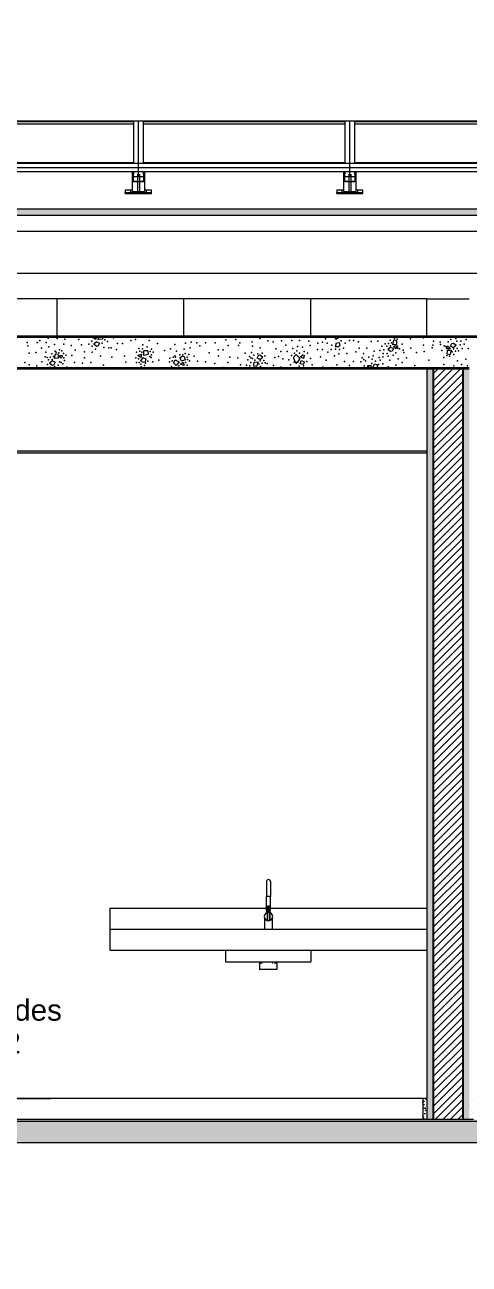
# Model space of a CAD drawing. Header units: metres. Extents: x -1783 to 21505, y -57 to 13660.
# Drawn here: x 16586 to 16796, y 7244 to 7829 of the extents above; entities that cross this region are included whole.
import ezdxf

# ---------------------------------------------------------------- set-up
doc = ezdxf.new("R2010")
doc.units = ezdxf.units.M
doc.header["$MEASUREMENT"] = 0
for name, color, linetype, lineweight, true_color in [('01_A Corte AA_1_ESTRUTURA-COB.EST_Caneta_No__16', 7, 'Continuous', 0, 0xc9c9c9), ('01_A Corte AA_1_ESTRUTURA-COB.EST_Caneta_No__97', 7, 'Continuous', 5, 0x6b6b6b), ('01_A Corte AA_1_LAJES.EST_Caneta_No__254', 7, 'Continuous', 0, 0xd1c9ad), ('01_A Corte AA_1_LAJES.EST_Caneta_No__97', 7, 'Continuous', 5, 0x6b6b6b), ('01_A Corte AA_1_LOUCAS-METAIS.ARQ_Caneta_No__13', 7, 'Continuous', 0, 0xaaaaaa), ('01_A Corte AA_1_PAREDE CONSTRUIR_Caneta_No__16', 7, 'Continuous', 0, 0xc9c9c9), ('01_A Corte AA_1_PISO - Rodapé_Caneta_No__97', 7, 'Continuous', 5, 0x6b6b6b)]:
    doc.layers.add(name, color=color, linetype=linetype, lineweight=lineweight, true_color=true_color)
for name, color, linetype, lineweight in [('01_A Corte AA_1_ESTRUTURA-COB.EST_Caneta_No__241', 7, 'Continuous', 13), ('01_A Corte AA_1_FORRO.EXEC_Caneta_No__241', 7, 'Continuous', 13), ('01_A Corte AA_1_LAJES.EST_Caneta_No__1', 7, 'Continuous', 35), ('01_A Corte AA_1_LAJES.EST_Caneta_No__241', 7, 'Continuous', 13), ('01_A Corte AA_1_LAJES.EST_Caneta_No__4', 7, 'Continuous', 20), ('01_A Corte AA_1_LAJES.EST_Caneta_No__7', 7, 'Continuous', 13), ('01_A Corte AA_1_LAJES.EST_Caneta_No__96', 252, 'Continuous', 0), ('01_A Corte AA_1_NOTAS-LAYOUT.EXEC_Caneta_No__1', 7, 'Continuous', 35), ('01_A Corte AA_1_PAREDE CONSTRUIR_Caneta_No__241', 7, 'Continuous', 13), ('01_A Corte AA_1_PAREDE CONSTRUIR_Caneta_No__3', 7, 'Continuous', 25), ('01_A Corte AA_1_PISO - Rodapé_Caneta_No__11', 7, 'Continuous', 5)]:
    doc.layers.add(name, color=color, linetype=linetype, lineweight=lineweight)
for name, color, linetype in [('01_A Corte AA_1_FORRO.EXEC', 7, 'Continuous'), ('01_A Corte AA_1_PAREDE CONSTRUIR', 7, 'Continuous'), ('cotas', 7, 'Continuous'), ('COTAS EXECUTIVO.EXEC', 7, 'Continuous')]:
    doc.layers.add(name, color=color, linetype=linetype)
doc.styles.add('GENERATED_STYLE_1', font='arial.ttf')
pattern_1 = [(50, (22447.53, 7311.93), (-54.6554, 4.78173), [5.715, -62.865]), (355, (22447.53, 7311.93), (-10.57303, 57.31705), [4.572, -50.29218]), (100.4514, (22452.083, 7311.53), (44.08237, 52.53533), [4.857, -53.42707]), (46.1842, (22447.53, 7327.17), (-81.3237, 12.6127), [8.5725, -94.2975]), (96.6356, (22454.306, 7326.12), (71.2212, 74.2278), [7.2855, -80.1407]), (351.1842, (22447.53, 7327.17), (71.2212, 74.2278), [6.858, -75.4379]), (21, (22455.15, 7323.36), (-45.48432, 30.67956), [5.715, -62.865]), (326, (22455.15, 7323.36), (18.5406, 55.2564), [4.572, -50.292]), (71.4514, (22458.94, 7320.803), (64.02493, 24.57683), [4.857, -53.427]), (37.5, (22447.529, 7311.93), (0.92658, 25.36651), [0, -49.6824, 0, -51.054, 0, -50.4825]), (7.5, (22447.53, 7311.93), (20.0459, 30.05417), [0, -29.1084, 0, -48.5394, 0, -19.2405]), (327.5, (22430.536, 7311.93), (-40.67718, 1.718623), [0, -19.05, 0, -59.436, 0, -78.867]), (317.5, (22422.916, 7311.93), (44.43875, 7.62795), [0, -24.765, 0, -39.4716, 0, -56.007])]
pattern_2 = [(45, (22447.5286, 7316.9294), (-1.5909903, 1.5909903), [0, -1.5, 0, -2.25]), (110, (22452.5286, 7316.9294), (2.1143084, 0.7695453), [0, -1.1, 0, -1.9])]

# ---------------------------------------------------------------- blocks, each defined once
blk = doc.blocks.new('*X6658', base_point=(-79.8343, -33.8088))
at = {"layer": '01_A Corte AA_1_LAJES.EST_Caneta_No__241', "color": 7, "linetype": 'Continuous', "lineweight": 13, "ltscale": 1000}
for p, q in [((-58.2945, 3.6968), (-58.2936, 3.7)), ((-58.2829, 3.6872), (-58.2945, 3.6968)), ((-58.2777, 3.7), (-58.2829, 3.6872)), ((-58.2707, 3.6874), (-58.2656, 3.7)), ((-58.2494, 3.7), (-58.2498, 3.6893)), ((-57.1459, 3.6877), (-57.1497, 3.7)), ((-57.1298, 3.6974), (-57.1459, 3.6877)), ((-57.1316, 3.7), (-57.1298, 3.6974)), ((-58.2773, 3.6764), (-58.2909, 3.6652)), ((-58.2783, 3.6552), (-58.2909, 3.6652)), ((-58.2701, 3.6572), (-58.2783, 3.6552)), ((-58.2773, 3.6764), (-58.2639, 3.67)), ((-58.2498, 3.6893), (-58.2707, 3.6874)), ((-58.2639, 3.67), (-58.2701, 3.6572)), ((-58.0529, 3.6119), (-58.0536, 3.6346)), ((-58.0345, 3.6336), (-58.0536, 3.6346)), ((-58.0345, 3.6336), (-58.0326, 3.617)), ((-57.1439, 3.6705), (-57.1481, 3.6534)), ((-57.1319, 3.653), (-57.1481, 3.6534)), ((-57.1439, 3.6705), (-57.1294, 3.6735)), ((-57.1266, 3.6596), (-57.1319, 3.653)), ((-57.1294, 3.6735), (-57.1266, 3.6596)), ((-56.8859, 3.6514), (-56.8995, 3.6403)), ((-56.8869, 3.6303), (-56.8995, 3.6403)), ((-56.8859, 3.6514), (-56.8725, 3.645)), ((-56.8725, 3.645), (-56.8787, 3.6323)), ((-56.8758, 3.6632), (-56.8707, 3.6838)), ((-56.8584, 3.6643), (-56.8758, 3.6632)), ((-56.8577, 3.681), (-56.8707, 3.6838)), ((-56.8706, 3.6527), (-56.8693, 3.6579)), ((-56.8591, 3.6431), (-56.8706, 3.6527)), ((-56.8693, 3.6579), (-56.8534, 3.6572)), ((-56.8534, 3.6572), (-56.8591, 3.6431)), ((-56.8577, 3.681), (-56.8584, 3.6643)), ((-56.6223, 3.6441), (-56.6166, 3.6581)), ((-56.6064, 3.6433), (-56.6223, 3.6441)), ((-56.618, 3.6202), (-56.6173, 3.6369)), ((-56.6173, 3.6369), (-56.5999, 3.638)), ((-56.6166, 3.6581), (-56.6051, 3.6486)), ((-56.6051, 3.6486), (-56.6064, 3.6433)), ((-56.5999, 3.638), (-56.605, 3.6174)), ((-56.6032, 3.6562), (-56.597, 3.6689)), ((-56.5898, 3.6498), (-56.6032, 3.6562)), ((-56.597, 3.6689), (-56.5888, 3.671)), ((-56.5898, 3.6498), (-56.5762, 3.661)), ((-56.5888, 3.671), (-56.5762, 3.661)), ((-58.4865, 3.5868), (-58.5001, 3.5756)), ((-58.4874, 3.5656), (-58.5001, 3.5756)), ((-58.4865, 3.5868), (-58.4731, 3.5804)), ((-58.4731, 3.5804), (-58.4793, 3.5677)), ((-58.4764, 3.5986), (-58.4713, 3.6192)), ((-58.459, 3.5997), (-58.4764, 3.5986)), ((-58.4583, 3.6163), (-58.4713, 3.6192)), ((-58.4583, 3.6163), (-58.459, 3.5997)), ((-58.4546, 3.607), (-58.4532, 3.6123)), ((-58.4465, 3.6003), (-58.4546, 3.607)), ((-58.4532, 3.6123), (-58.4406, 3.6117)), ((-58.4465, 3.6003), (-58.441, 3.6024)), ((-58.4385, 3.6085), (-58.441, 3.6024)), ((-58.4385, 3.6085), (-58.4406, 3.6117)), ((-58.081, 3.6106), (-58.0807, 3.6133)), ((-58.068, 3.6031), (-58.081, 3.6106)), ((-58.0807, 3.6133), (-58.0646, 3.6178)), ((-58.0587, 3.6025), (-58.0694, 3.5868)), ((-58.0553, 3.5789), (-58.0694, 3.5868)), ((-58.0646, 3.6178), (-58.068, 3.6031)), ((-58.0587, 3.6025), (-58.0435, 3.5957)), ((-58.0476, 3.5822), (-58.0553, 3.5789)), ((-58.0326, 3.617), (-58.0529, 3.6119)), ((-58.0435, 3.5957), (-58.0476, 3.5822)), ((-57.914, 3.5777), (-57.9051, 3.5918)), ((-57.914, 3.5777), (-57.8999, 3.5649)), ((-57.9051, 3.5918), (-57.8861, 3.5829)), ((-57.8861, 3.5829), (-57.8999, 3.5649)), ((-57.8832, 3.6014), (-57.8715, 3.6094)), ((-57.8757, 3.5866), (-57.8832, 3.6014)), ((-57.8807, 3.5709), (-57.8688, 3.5803)), ((-57.8757, 3.5866), (-57.8574, 3.5921)), ((-57.8715, 3.6094), (-57.8634, 3.6071)), ((-57.8688, 3.5803), (-57.8635, 3.5662)), ((-57.8634, 3.6071), (-57.8574, 3.5921)), ((-57.5326, 3.5637), (-57.5319, 3.5804)), ((-57.5319, 3.5804), (-57.5145, 3.5815)), ((-57.5145, 3.5815), (-57.5196, 3.5609)), ((-57.5178, 3.5997), (-57.5116, 3.6124)), ((-57.5044, 3.5933), (-57.5178, 3.5997)), ((-57.5116, 3.6124), (-57.5034, 3.6145)), ((-57.5044, 3.5933), (-57.4908, 3.6044)), ((-57.5034, 3.6145), (-57.4908, 3.6044)), ((-57.3441, 3.6051), (-57.3325, 3.6163)), ((-57.3432, 3.5967), (-57.3441, 3.6051)), ((-57.3432, 3.5967), (-57.3372, 3.58)), ((-57.3372, 3.58), (-57.3252, 3.5807)), ((-57.3325, 3.6163), (-57.3203, 3.6037)), ((-57.3252, 3.5807), (-57.316, 3.5967)), ((-57.3203, 3.6037), (-57.316, 3.5967)), ((-57.3142, 3.5723), (-57.31, 3.5877)), ((-57.3117, 3.6054), (-57.3007, 3.6156)), ((-57.2986, 3.5979), (-57.3117, 3.6054)), ((-57.31, 3.5877), (-57.2932, 3.5819)), ((-57.3007, 3.6156), (-57.2957, 3.6135)), ((-57.2957, 3.6135), (-57.2986, 3.5979)), ((-57.2977, 3.5694), (-57.2932, 3.5819)), ((-56.8787, 3.6323), (-56.8869, 3.6303)), ((-56.618, 3.6202), (-56.605, 3.6174)), ((-58.4793, 3.5677), (-58.4874, 3.5656)), ((-57.8653, 3.5644), (-57.8807, 3.5709)), ((-57.8635, 3.5662), (-57.8653, 3.5644)), ((-57.5326, 3.5637), (-57.5196, 3.5609)), ((-57.2977, 3.5694), (-57.3142, 3.5723)), ((-56.9949, 3.5596), (-56.9935, 3.5648)), ((-56.9833, 3.55), (-56.9949, 3.5596)), ((-56.9935, 3.5648), (-56.9776, 3.5641)), ((-56.9776, 3.5641), (-56.9833, 3.55)), ((-56.9711, 3.5502), (-56.9625, 3.5716)), ((-56.9502, 3.5521), (-56.9711, 3.5502)), ((-56.9495, 3.5687), (-56.9625, 3.5716)), ((-56.9495, 3.5687), (-56.9502, 3.5521))]:
    blk.add_line(p, q, dxfattribs=at)
for p in [(-58.5976, 3.6997), (-58.5059, 3.6938), (-58.4635, 3.6923), (-58.1973, 3.696), (-57.886, 3.6997), (-57.5042, 3.6926), (-56.8676, 3.6924), (-56.8412, 3.698), (-56.7302, 3.6949), (-56.6648, 3.6997), (-56.5775, 3.6923), (-56.5387, 3.6986), (-58.6064, 3.6729), (-58.6022, 3.6582), (-58.5576, 3.6737), (-58.5461, 3.6833), (-58.5373, 3.6472), (-58.5152, 3.673), (-58.503, 3.6537), (-58.4768, 3.6641), (-58.452, 3.6393), (-58.4418, 3.6334), (-58.4324, 3.6658), (-58.4269, 3.6893), (-58.3978, 3.6591), (-58.3785, 3.6371), (-58.3609, 3.6879), (-58.3487, 3.6619), (-58.314, 3.6662), (-58.2991, 3.6799), (-58.2973, 3.656), (-58.2821, 3.6421), (-58.2509, 3.6707), (-58.2431, 3.6496), (-58.2387, 3.6863), (-58.2248, 3.6779), (-58.2189, 3.6481), (-58.2075, 3.6491), (-58.183, 3.641), (-58.1775, 3.669), (-58.1539, 3.6689), (-58.1158, 3.6832), (-58.0935, 3.688), (-58.0776, 3.6459), (-58.0726, 3.633), (-58.0596, 3.6439), (-58.0581, 3.6631), (-58.038, 3.653), (-58.0289, 3.6825), (-58.0176, 3.6416), (-57.9884, 3.6689), (-57.9558, 3.6364), (-57.9267, 3.6441), (-57.9072, 3.6647), (-57.8634, 3.6425), (-57.8568, 3.6697), (-57.8351, 3.6486), (-57.8291, 3.675), (-57.8022, 3.6721), (-57.7893, 3.6572), (-57.7612, 3.6717), (-57.7166, 3.6717), (-57.7024, 3.6383), (-57.6785, 3.6384), (-57.6654, 3.6862), (-57.654, 3.6591), (-57.6189, 3.6878), (-57.6052, 3.6591), (-57.5992, 3.6724), (-57.5418, 3.6773), (-57.5392, 3.6568), (-57.5034, 3.649), (-57.4668, 3.6811), (-57.4425, 3.6774), (-57.4287, 3.6429), (-57.402, 3.6819), (-57.3812, 3.6603), (-57.3528, 3.6834), (-57.3494, 3.6444), (-57.3301, 3.6339), (-57.3272, 3.6548), (-57.3179, 3.6835), (-57.3029, 3.651), (-57.2732, 3.6801), (-57.2667, 3.6586), (-57.2318, 3.6405), (-57.2303, 3.6697), (-57.209, 3.6744), (-57.2077, 3.6407), (-57.1944, 3.6913), (-57.1855, 3.6699), (-57.1671, 3.6402), (-57.1635, 3.6602), (-57.1475, 3.6422), (-57.1271, 3.6403), (-57.1194, 3.6819), (-57.1096, 3.6472), (-57.1005, 3.6698), (-57.0803, 3.6832), (-57.0623, 3.6826), (-57.0383, 3.676), (-57.035, 3.6462), (-56.999, 3.6471), (-56.9782, 3.6781), (-56.9635, 3.6333), (-56.9461, 3.6798), (-56.9374, 3.6353), (-56.9279, 3.6568), (-56.9188, 3.6393), (-56.9111, 3.6677), (-56.9046, 3.6561), (-56.8966, 3.6684), (-56.8886, 3.6839), (-56.887, 3.6574), (-56.8811, 3.6717), (-56.8556, 3.6893), (-56.8515, 3.6471), (-56.8434, 3.6432), (-56.8318, 3.6651), (-56.8259, 3.6378), (-56.7925, 3.6902), (-56.79, 3.6463), (-56.7298, 3.6608), (-56.6895, 3.6479), (-56.6855, 3.6616), (-56.6824, 3.6794), (-56.6517, 3.6745), (-56.6498, 3.6635), (-56.6439, 3.6361), (-56.6323, 3.6581), (-56.6242, 3.6541), (-56.6145, 3.6767), (-56.6015, 3.6872), (-56.5887, 3.6438), (-56.573, 3.6798), (-56.5711, 3.6451), (-56.5646, 3.6335), (-56.5569, 3.662), (-56.5537, 3.6803), (-56.5478, 3.6444), (-56.5383, 3.6659), (-56.5287, 3.6874), (-56.5193, 3.6451), (-58.6159, 3.5785), (-58.5965, 3.6235), (-58.5639, 3.6269), (-58.5364, 3.5816), (-58.5205, 3.6061), (-58.517, 3.6279), (-58.5117, 3.6031), (-58.5052, 3.5915), (-58.4972, 3.6037), (-58.4892, 3.6192), (-58.4876, 3.5928), (-58.4817, 3.607), (-58.4737, 3.6328), (-58.4682, 3.6277), (-58.4562, 3.6246), (-58.4521, 3.5825), (-58.444, 3.5785), (-58.4345, 3.6219), (-58.4324, 3.6005), (-58.4287, 3.5889), (-58.4231, 3.6138), (-58.3948, 3.612), (-58.3822, 3.5797), (-58.3436, 3.5763), (-58.3343, 3.63), (-58.3339, 3.6014), (-58.3037, 3.5791), (-58.2979, 3.6282), (-58.2583, 3.6085), (-58.2046, 3.6037), (-58.1449, 3.6082), (-58.139, 3.5804), (-58.0919, 3.6016), (-58.0879, 3.628), (-58.0878, 3.5788), (-58.0789, 3.5962), (-58.076, 3.5795), (-58.0636, 3.6277), (-58.0462, 3.5759), (-58.0343, 3.5856), (-58.0252, 3.6069), (-58.0244, 3.6307), (-58.0192, 3.603), (-58.017, 3.6146), (-58.0117, 3.5821), (-58.0088, 3.6273), (-57.9828, 3.59), (-57.9322, 3.5821), (-57.9301, 3.5988), (-57.9201, 3.5863), (-57.9156, 3.6035), (-57.9067, 3.6111), (-57.9044, 3.6042), (-57.8993, 3.632), (-57.884, 3.6151), (-57.8686, 3.6151), (-57.8577, 3.6215), (-57.856, 3.5788), (-57.8493, 3.6046), (-57.8477, 3.5935), (-57.8412, 3.6161), (-57.8382, 3.5867), (-57.8162, 3.6091), (-57.8002, 3.5855), (-57.7612, 3.5822), (-57.7451, 3.6252), (-57.7179, 3.5747), (-57.7011, 3.61), (-57.6569, 3.5787), (-57.6472, 3.6038), (-57.6087, 3.6004), (-57.5735, 3.6235), (-57.5621, 3.5912), (-57.5537, 3.6066), (-57.5474, 3.5785), (-57.5469, 3.6016), (-57.5442, 3.6269), (-57.5388, 3.5976), (-57.5324, 3.6136), (-57.5277, 3.5899), (-57.5143, 3.6199), (-57.5033, 3.5873), (-57.4937, 3.6226), (-57.4936, 3.5764), (-57.4857, 3.5886), (-57.4807, 3.6108), (-57.4792, 3.577), (-57.4332, 3.603), (-57.4162, 3.6074), (-57.405, 3.6309), (-57.3962, 3.5971), (-57.3759, 3.6314), (-57.3675, 3.5918), (-57.3548, 3.6124), (-57.3424, 3.5809), (-57.3408, 3.6238), (-57.3324, 3.5758), (-57.3168, 3.6224), (-57.2943, 3.6313), (-57.282, 3.5832), (-57.279, 3.6228), (-57.2655, 3.5972), (-57.2182, 3.6054), (-57.191, 3.5895), (-57.1823, 3.6273), (-57.1515, 3.6105), (-57.1313, 3.6197), (-57.1035, 3.5831), (-57.0925, 3.6212), (-57.0613, 3.5843), (-57.0508, 3.6287), (-57.0272, 3.5815), (-57.0202, 3.6004), (-57.0138, 3.6219), (-57.0126, 3.5934), (-57.0054, 3.5863), (-56.9896, 3.6048), (-56.9746, 3.5748), (-56.9741, 3.5952), (-56.9688, 3.61), (-56.9575, 3.5858), (-56.9407, 3.6023), (-56.9348, 3.5898), (-56.9223, 3.6058), (-56.922, 3.6209), (-56.9027, 3.6215), (-56.8982, 3.6089), (-56.8894, 3.5893), (-56.8742, 3.614), (-56.8612, 3.6245), (-56.8502, 3.5963), (-56.8309, 3.5787), (-56.824, 3.6268), (-56.8109, 3.6016), (-56.7638, 3.627), (-56.7271, 3.6314), (-56.7046, 3.5899), (-56.6345, 3.6032), (-56.6201, 3.612), (-56.6081, 3.6089), (-56.5946, 3.6296), (-56.5871, 3.6174), (-56.5791, 3.6329), (-56.5688, 3.5873), (-56.5305, 3.5944), (-58.5959, 3.5681), (-58.5597, 3.5628), (-58.5102, 3.5693), (-58.4971, 3.5575), (-58.4766, 3.5602), (-58.4585, 3.5665), (-58.4466, 3.5532), (-58.4372, 3.5734), (-58.4174, 3.5565), (-58.3619, 3.5501), (-58.3264, 3.5508), (-58.3025, 3.5509), (-58.2451, 3.5671), (-58.0678, 3.5719), (-58.0669, 3.5579), (-58.0506, 3.5641), (-57.971, 3.5526), (-57.9235, 3.5604), (-57.901, 3.5538), (-57.8877, 3.5639), (-57.884, 3.5542), (-57.8493, 3.5664), (-57.6783, 3.555), (-57.6566, 3.5501), (-57.5961, 3.5681), (-57.5678, 3.5663), (-57.5532, 3.5515), (-57.5519, 3.5629), (-57.5347, 3.5555), (-57.5092, 3.5731), (-57.5017, 3.5608), (-57.4739, 3.5521), (-57.4704, 3.574), (-57.4399, 3.5651), (-57.4057, 3.5577), (-57.3598, 3.5674), (-57.3186, 3.5617), (-57.298, 3.5625), (-57.2568, 3.5676), (-57.2063, 3.5566), (-57.1638, 3.5551), (-57.1402, 3.5675), (-57.1273, 3.5521), (-57.0806, 3.5652), (-57.0612, 3.5507), (-57.0113, 3.5638), (-56.9426, 3.5694), (-56.9222, 3.5727), (-56.8976, 3.5588), (-56.8616, 3.5659), (-56.7939, 3.5508), (-56.7712, 3.5655), (-56.6337, 3.5696), (-56.5864, 3.5625), (-56.5508, 3.5701), (-56.5216, 3.5639)]:
    blk.add_point(p, dxfattribs=at)

msp = doc.modelspace()

# ---------------------------------------------------------------- hatches: boundary and pattern name
at = {"layer": '01_A Corte AA_1_ESTRUTURA-COB.EST_Caneta_No__97', "linetype": 'Continuous', "lineweight": 5, "true_color": 0x6b6b6b}
h = msp.add_hatch(dxfattribs=at)
h.set_pattern_fill('AR_CONC_0001', color=251, scale=100, style=0, pattern_type=2)
h.set_pattern_definition(pattern_1)
h.paths.add_polyline_path([(15816.125, 7742.312), (15816.125, 7739.297), (18026.125, 7739.297), (18026.125, 7742.312)])
at = {"layer": '01_A Corte AA_1_FORRO.EXEC', "linetype": 'Continuous', "lineweight": 0, "true_color": 0xffffff}
msp.add_hatch(color=7, dxfattribs=at).paths.add_polyline_path([(16310.625, 7626.929), (16776.125, 7626.929), (16776.125, 7627.929), (16310.625, 7627.929)])
at = {"layer": '01_A Corte AA_1_LAJES.EST_Caneta_No__254', "linetype": 'Continuous', "lineweight": 0, "true_color": 0xd1c9ad}
h = msp.add_hatch(dxfattribs=at)
h.set_pattern_fill('HAIE_OD_0001', color=9, scale=100, style=0, pattern_type=2)
h.set_pattern_definition([(45, (22447.529, 7361.93), (-15.9099, 15.9099), [0, -15, 0, -22.5]), (110, (22497.529, 7361.93), (21.143084, 7.69545), [0, -11, 0, -19])])
h.paths.add_polyline_path([(17387.959, 7311.929), (15796.125, 7311.929), (15796.125, 7310.929), (17387.959, 7310.929)])
at = {"layer": '01_A Corte AA_1_LAJES.EST_Caneta_No__97', "linetype": 'Continuous', "lineweight": 5, "true_color": 0x6b6b6b}
h = msp.add_hatch(dxfattribs=at)
h.set_pattern_fill('AR_CONC_0001', color=251, scale=100, style=0, pattern_type=2)
h.set_pattern_definition(pattern_1)
h.paths.add_polyline_path([(15796.125, 7300.929), (17387.959, 7300.929), (17387.959, 7310.929), (15796.125, 7310.929)])
at = {"layer": '01_A Corte AA_1_PAREDE CONSTRUIR', "linetype": 'Continuous', "lineweight": 0, "true_color": 0xffffff}
for points in [[(16776.125, 7666.929), (16776.125, 7311.929), (16779.125, 7311.929), (16779.125, 7666.929)], [(16796.125, 7666.929), (16793.125, 7666.929), (16793.125, 7311.929), (16796.125, 7311.929)]]:
    msp.add_hatch(color=7, dxfattribs=at).paths.add_polyline_path(points)
at = {"layer": '01_A Corte AA_1_PAREDE CONSTRUIR', "linetype": 'Continuous', "lineweight": 0, "true_color": 0x000000}
h = msp.add_hatch(dxfattribs=at)
h.set_pattern_fill('COMMON_BRICK_0001', color=18, scale=100, style=0, pattern_type=2)
h.set_pattern_definition([(45, (22447.5286, 7311.9294), (-1.767767, 1.767767), [])])
h.paths.add_polyline_path([(16779.125, 7311.929), (16793.125, 7311.929), (16793.125, 7666.929), (16779.125, 7666.929)])
at = {"layer": '01_A Corte AA_1_PAREDE CONSTRUIR_Caneta_No__16', "linetype": 'Continuous', "lineweight": 0, "true_color": 0xc9c9c9}
h = msp.add_hatch(dxfattribs=at)
h.set_pattern_fill('CERAMICA_60_X_60_0001', color=9, scale=100, style=0, pattern_type=2)
h.set_pattern_definition([(0, (16541.125, 7311.93), (0, 60), []), (90, (16541.125, 7311.93), (-60, 0), [])])
h.paths.add_polyline_path([(16541.125, 7681.929), (16776.125, 7681.929), (16776.125, 7699.929), (16541.125, 7699.929)])
at = {"layer": '01_A Corte AA_1_PISO - Rodapé_Caneta_No__97', "linetype": 'Continuous', "lineweight": 5, "true_color": 0x6b6b6b}
h = msp.add_hatch(dxfattribs=at)
h.set_pattern_fill('CUT_STONE_0001', color=251, scale=100, style=0, pattern_type=2)
h.set_pattern_definition(pattern_2)
h.paths.add_polyline_path([(16776.125, 7321.929), (16774.125, 7321.929), (16774.125, 7311.929), (16776.125, 7311.929)])
h = msp.add_hatch(dxfattribs=at)
h.set_pattern_fill('CUT_STONE_0001', color=251, scale=100, style=0, pattern_type=2)
h.set_pattern_definition(pattern_2)
h.paths.add_polyline_path([(16796.125, 7321.929), (16796.125, 7311.929), (16798.125, 7311.929), (16798.125, 7321.929)])
at = {"layer": 'cotas'}
h = msp.add_hatch(color=7, dxfattribs=at)
h.dxf.hatch_style = 1
h.paths.add_polyline_path([(21504.961, 13659.963), (10304.961, 13659.963), (10304.961, 5739.963), (21504.961, 5739.963)])
h.paths.add_polyline_path([(10571.627, 13593.296), (21371.627, 13593.296), (21371.627, 5806.63), (10571.627, 5806.63)], flags=16)

# ---------------------------------------------------------------- linework, layer by layer
at = {"layer": '01_A Corte AA_1_ESTRUTURA-COB.EST_Caneta_No__16', "color": 9, "linetype": 'Continuous', "lineweight": 0, "ltscale": 1000, "true_color": 0xc9c9c9}
for p, q in [((15816.125, 7731.934), (17866.169, 7731.934)), ((17866.169, 7711.934), (15816.125, 7711.934))]:
    msp.add_line(p, q, dxfattribs=at)
at = {"layer": '01_A Corte AA_1_ESTRUTURA-COB.EST_Caneta_No__241', "color": 7, "linetype": 'Continuous', "lineweight": 13, "ltscale": 1000}
for p, q in [((18010.625, 7742.312), (15816.125, 7742.312)), ((18026.125, 7739.297), (15816.125, 7739.297))]:
    msp.add_line(p, q, dxfattribs=at)
at = {"layer": '01_A Corte AA_1_FORRO.EXEC_Caneta_No__241', "color": 7, "linetype": 'Continuous', "lineweight": 13, "ltscale": 1000}
for p, q in [((16776.125, 7627.929), (16310.625, 7627.929)), ((16776.125, 7626.929), (16310.625, 7626.929))]:
    msp.add_line(p, q, dxfattribs=at)
at = {"layer": '01_A Corte AA_1_LAJES.EST_Caneta_No__1', "color": 7, "linetype": 'Continuous', "lineweight": 35, "ltscale": 1000}
for p, q in [((18026.125, 7681.929), (15816.125, 7681.929)), ((16776.125, 7666.929), (15831.125, 7666.929))]:
    msp.add_line(p, q, dxfattribs=at)
at = {"layer": '01_A Corte AA_1_LAJES.EST_Caneta_No__1', "color": 7, "linetype": 'Continuous', "lineweight": 35, "ltscale": 1000, "flags": 128}
msp.add_lwpolyline([(16796.125, 7666.929), (16793.125, 7666.929), (16779.125, 7666.929), (16776.125, 7666.929)], dxfattribs=at)
at = {"layer": '01_A Corte AA_1_LAJES.EST_Caneta_No__4', "color": 7, "linetype": 'Continuous', "lineweight": 20, "ltscale": 1000}
msp.add_line((17387.959, 7300.929), (15796.125, 7300.929), dxfattribs=at)
at = {"layer": '01_A Corte AA_1_LAJES.EST_Caneta_No__7', "color": 7, "linetype": 'Continuous', "lineweight": 13, "ltscale": 1000}
for p, q in [((17387.959, 7310.929), (15796.125, 7310.929)), ((16774.125, 7311.929), (16312.625, 7311.929))]:
    msp.add_line(p, q, dxfattribs=at)
at = {"layer": '01_A Corte AA_1_LAJES.EST_Caneta_No__7', "color": 7, "linetype": 'Continuous', "lineweight": 13, "ltscale": 1000, "flags": 128}
msp.add_lwpolyline([(16798.125, 7311.929), (16796.125, 7311.929), (16793.125, 7311.929), (16779.125, 7311.929), (16776.125, 7311.929), (16774.125, 7311.929)], dxfattribs=at)
at = {"layer": '01_A Corte AA_1_LAJES.EST_Caneta_No__96', "color": 252, "linetype": 'Continuous', "lineweight": 0, "ltscale": 1000}
for p, q in [((16639.608, 7783.961), (16539.608, 7783.961)), ((16542.008, 7783.722), (16637.208, 7783.722)), ((16637.208, 7782.478), (16542.008, 7782.478)), ((16637.208, 7783.722), (16637.208, 7764.299)), ((16739.608, 7783.961), (16639.608, 7783.961)), ((16639.608, 7764.06), (16639.608, 7783.961)), ((16642.008, 7764.299), (16642.008, 7783.722)), ((16642.008, 7783.722), (16737.208, 7783.722)), ((16737.208, 7782.478), (16642.008, 7782.478)), ((16737.208, 7783.722), (16737.208, 7764.299)), ((16839.608, 7783.961), (16739.608, 7783.961)), ((16739.608, 7764.06), (16739.608, 7783.961)), ((16742.008, 7764.299), (16742.008, 7783.722)), ((16742.008, 7783.722), (16837.208, 7783.722)), ((16837.208, 7782.478), (16742.008, 7782.478)), ((16539.608, 7764.06), (16639.608, 7764.06)), ((16637.208, 7764.299), (16542.008, 7764.299)), ((16639.608, 7764.06), (16739.608, 7764.06)), ((16639.608, 7762.07), (16639.608, 7764.06)), ((16737.208, 7764.299), (16642.008, 7764.299)), ((16739.608, 7764.06), (16839.608, 7764.06)), ((16739.608, 7762.07), (16739.608, 7764.06)), ((16837.208, 7764.299), (16742.008, 7764.299)), ((16539.608, 7762.07), (16639.608, 7762.07)), ((16542.008, 7760.08), (16637.208, 7760.08)), ((16636.708, 7760.08), (16636.708, 7759.765)), ((16636.708, 7759.765), (16636.708, 7758.886)), ((16636.708, 7758.886), (16636.708, 7750.627)), ((16637.208, 7760.08), (16639.608, 7760.08)), ((16637.208, 7760.08), (16637.208, 7758.886)), ((16637.208, 7757.692), (16637.208, 7758.886)), ((16639.108, 7758.886), (16639.108, 7757.692)), ((16639.608, 7762.07), (16739.608, 7762.07)), ((16639.608, 7760.08), (16639.608, 7762.07)), ((16639.608, 7760.08), (16642.008, 7760.08)), ((16639.608, 7757.692), (16639.608, 7760.08)), ((16640.108, 7758.886), (16640.108, 7757.692)), ((16642.008, 7760.08), (16737.208, 7760.08)), ((16642.008, 7758.886), (16642.008, 7760.08)), ((16642.008, 7758.886), (16642.008, 7757.692)), ((16642.508, 7760.08), (16642.508, 7759.765)), ((16642.508, 7759.765), (16642.508, 7758.886)), ((16642.508, 7758.886), (16642.508, 7750.627)), ((16736.708, 7760.08), (16736.708, 7759.765)), ((16736.708, 7759.765), (16736.708, 7758.886)), ((16736.708, 7758.886), (16736.708, 7750.627)), ((16737.208, 7760.08), (16739.608, 7760.08)), ((16737.208, 7760.08), (16737.208, 7758.886)), ((16737.208, 7757.692), (16737.208, 7758.886)), ((16739.108, 7758.886), (16739.108, 7757.692)), ((16739.608, 7762.07), (16839.608, 7762.07)), ((16739.608, 7760.08), (16739.608, 7762.07)), ((16739.608, 7760.08), (16742.008, 7760.08)), ((16739.608, 7757.692), (16739.608, 7760.08)), ((16740.108, 7758.886), (16740.108, 7757.692)), ((16742.008, 7760.08), (16837.208, 7760.08)), ((16742.008, 7758.886), (16742.008, 7760.08)), ((16742.008, 7758.886), (16742.008, 7757.692)), ((16742.508, 7760.08), (16742.508, 7759.765)), ((16742.508, 7759.765), (16742.508, 7758.886)), ((16742.508, 7758.886), (16742.508, 7750.627)), ((16637.208, 7757.692), (16639.108, 7757.692)), ((16637.208, 7755.304), (16637.208, 7757.692)), ((16637.208, 7755.542), (16639.108, 7755.542)), ((16639.608, 7755.304), (16637.208, 7755.304)), ((16639.108, 7757.692), (16639.108, 7755.304)), ((16639.108, 7757.692), (16639.608, 7757.692)), ((16639.108, 7755.304), (16639.108, 7750.627)), ((16639.608, 7757.692), (16640.108, 7757.692)), ((16642.008, 7755.304), (16639.608, 7755.304)), ((16640.108, 7757.692), (16642.008, 7757.692)), ((16640.108, 7757.692), (16640.108, 7755.304)), ((16640.108, 7755.542), (16642.008, 7755.542)), ((16640.108, 7755.304), (16640.108, 7750.627)), ((16642.008, 7757.692), (16642.008, 7755.304)), ((16737.208, 7757.692), (16739.108, 7757.692)), ((16737.208, 7755.304), (16737.208, 7757.692)), ((16737.208, 7755.542), (16739.108, 7755.542)), ((16739.608, 7755.304), (16737.208, 7755.304)), ((16739.108, 7757.692), (16739.108, 7755.304)), ((16739.108, 7757.692), (16739.608, 7757.692)), ((16739.108, 7755.304), (16739.108, 7750.627)), ((16739.608, 7757.692), (16740.108, 7757.692)), ((16742.008, 7755.304), (16739.608, 7755.304)), ((16740.108, 7757.692), (16742.008, 7757.692)), ((16740.108, 7757.692), (16740.108, 7755.304)), ((16740.108, 7755.542), (16742.008, 7755.542)), ((16740.108, 7755.304), (16740.108, 7750.627)), ((16742.008, 7757.692), (16742.008, 7755.304)), ((16636.708, 7751.244), (16633.408, 7751.244)), ((16633.408, 7751.244), (16633.408, 7750.249)), ((16633.408, 7750.249), (16643.408, 7750.249)), ((16633.408, 7749.751), (16633.408, 7750.249)), ((16633.408, 7749.751), (16643.408, 7749.751)), ((16635.808, 7751.244), (16635.808, 7750.249)), ((16635.808, 7749.751), (16635.808, 7750.249)), ((16636.708, 7750.627), (16640.108, 7750.627)), ((16640.108, 7750.627), (16642.508, 7750.627)), ((16643.408, 7751.244), (16642.508, 7751.244)), ((16645.808, 7751.244), (16643.408, 7751.244)), ((16643.408, 7750.249), (16643.408, 7751.244)), ((16643.408, 7750.249), (16645.808, 7750.249)), ((16643.408, 7749.751), (16643.408, 7750.249)), ((16643.408, 7749.751), (16645.808, 7749.751)), ((16645.808, 7750.249), (16645.808, 7751.244)), ((16645.808, 7749.751), (16645.808, 7750.249)), ((16736.708, 7751.244), (16733.408, 7751.244)), ((16733.408, 7751.244), (16733.408, 7750.249)), ((16733.408, 7750.249), (16743.408, 7750.249)), ((16733.408, 7749.751), (16733.408, 7750.249)), ((16733.408, 7749.751), (16743.408, 7749.751)), ((16735.808, 7751.244), (16735.808, 7750.249)), ((16735.808, 7749.751), (16735.808, 7750.249)), ((16736.708, 7750.627), (16740.108, 7750.627)), ((16740.108, 7750.627), (16742.508, 7750.627)), ((16743.408, 7751.244), (16742.508, 7751.244)), ((16745.808, 7751.244), (16743.408, 7751.244)), ((16743.408, 7750.249), (16743.408, 7751.244)), ((16743.408, 7750.249), (16745.808, 7750.249)), ((16743.408, 7749.751), (16743.408, 7750.249)), ((16743.408, 7749.751), (16745.808, 7749.751)), ((16745.808, 7750.249), (16745.808, 7751.244)), ((16745.808, 7749.751), (16745.808, 7750.249))]:
    msp.add_line(p, q, dxfattribs=at)
at = {"layer": '01_A Corte AA_1_LOUCAS-METAIS.ARQ_Caneta_No__13', "color": 253, "linetype": 'Continuous', "lineweight": 0, "ltscale": 1000, "true_color": 0xaaaaaa}
for p, q in [((16700.354, 7424.993), (16700.225, 7424.545)), ((16700.225, 7424.545), (16700.225, 7424.402)), ((16700.225, 7424.402), (16700.225, 7423.98)), ((16700.689, 7425.317), (16700.354, 7424.993)), ((16701.141, 7425.429), (16700.689, 7425.317)), ((16701.589, 7425.301), (16701.141, 7425.429)), ((16701.912, 7424.966), (16701.589, 7425.301)), ((16702.025, 7424.514), (16701.912, 7424.966)), ((16702.025, 7424.514), (16702.025, 7424.371)), ((16702.025, 7424.371), (16702.025, 7423.953)), ((16700.225, 7423.98), (16700.225, 7423.31)), ((16700.225, 7423.31), (16700.225, 7422.437)), ((16700.225, 7422.437), (16700.225, 7421.421)), ((16700.225, 7421.421), (16700.225, 7420.33)), ((16700.225, 7420.33), (16700.225, 7417.329)), ((16702.025, 7423.953), (16702.025, 7423.288)), ((16702.025, 7423.288), (16702.025, 7422.422)), ((16702.025, 7422.422), (16702.025, 7421.412)), ((16702.025, 7421.412), (16702.025, 7420.328)), ((16702.025, 7420.328), (16702.025, 7417.329)), ((16700.354, 7417.329), (16700.225, 7417.329)), ((16700.225, 7410.529), (16700.225, 7417.329)), ((16700.689, 7417.329), (16700.354, 7417.329)), ((16701.141, 7417.329), (16700.689, 7417.329)), ((16700.775, 7412.929), (16700.822, 7412.929)), ((16700.775, 7409.899), (16700.775, 7412.929)), ((16700.822, 7412.929), (16700.95, 7412.929)), ((16700.95, 7412.929), (16701.125, 7412.929)), ((16701.125, 7412.929), (16701.3, 7412.929)), ((16701.589, 7417.329), (16701.141, 7417.329)), ((16701.3, 7412.929), (16701.428, 7412.929)), ((16701.428, 7412.929), (16701.475, 7412.929)), ((16701.475, 7409.899), (16701.475, 7412.929)), ((16701.912, 7417.329), (16701.589, 7417.329)), ((16702.025, 7417.329), (16701.912, 7417.329)), ((16702.025, 7410.529), (16702.025, 7417.329)), ((16626.125, 7411.929), (16628.125, 7411.929)), ((16626.125, 7411.929), (16626.125, 7401.929)), ((16628.125, 7411.929), (16700.225, 7411.929)), ((16699.393, 7408.929), (16699.125, 7407.929)), ((16699.125, 7407.929), (16699.393, 7406.929)), ((16699.393, 7408.929), (16699.156, 7408.277)), ((16699.156, 7408.277), (16699.156, 7408.043)), ((16699.156, 7407.816), (16699.156, 7407.582)), ((16699.156, 7407.582), (16699.393, 7406.929)), ((16699.372, 7406.989), (16699.303, 7407.104)), ((16699.303, 7407.104), (16699.303, 7401.929)), ((16700.125, 7409.662), (16699.393, 7408.929)), ((16699.84, 7409.462), (16699.393, 7408.929)), ((16699.393, 7406.929), (16699.84, 7406.397)), ((16699.393, 7406.929), (16700.125, 7406.197)), ((16699.523, 7406.732), (16699.439, 7406.875)), ((16699.738, 7406.518), (16699.523, 7406.732)), ((16700.042, 7409.578), (16699.84, 7409.462)), ((16700.525, 7409.769), (16700.125, 7409.662)), ((16700.225, 7410.529), (16700.346, 7410.529)), ((16700.441, 7409.809), (16700.239, 7409.692)), ((16700.325, 7409.762), (16700.325, 7410.529)), ((16700.325, 7409.762), (16700.432, 7409.806)), ((16700.346, 7410.529), (16700.675, 7410.529)), ((16700.432, 7409.806), (16700.439, 7409.807)), ((16700.439, 7409.807), (16700.725, 7409.889)), ((16701.125, 7409.929), (16700.441, 7409.809)), ((16700.525, 7409.769), (16700.675, 7409.809)), ((16700.525, 7409.769), (16700.525, 7406.09)), ((16700.675, 7410.529), (16700.775, 7410.529)), ((16701.125, 7409.929), (16700.675, 7409.809)), ((16700.675, 7409.809), (16700.675, 7406.05)), ((16700.725, 7409.889), (16701.125, 7409.929)), ((16700.775, 7409.899), (16700.822, 7409.906)), ((16700.822, 7409.906), (16700.95, 7409.922)), ((16700.95, 7409.922), (16701.125, 7409.929)), ((16701.125, 7409.929), (16701.3, 7409.922)), ((16701.125, 7409.929), (16701.525, 7409.889)), ((16701.809, 7409.809), (16701.125, 7409.929)), ((16701.575, 7409.809), (16701.125, 7409.929)), ((16701.3, 7409.922), (16701.428, 7409.906)), ((16701.428, 7409.906), (16701.475, 7409.899)), ((16701.475, 7410.529), (16701.575, 7410.529)), ((16701.525, 7409.889), (16701.803, 7409.81)), ((16701.575, 7410.529), (16701.905, 7410.529)), ((16701.575, 7409.809), (16701.725, 7409.769)), ((16701.575, 7409.809), (16701.575, 7406.05)), ((16702.125, 7409.662), (16701.725, 7409.769)), ((16701.725, 7409.769), (16701.725, 7406.09)), ((16701.803, 7409.81), (16701.818, 7409.806)), ((16702.012, 7409.692), (16701.809, 7409.809)), ((16701.818, 7409.806), (16701.925, 7409.762)), ((16701.905, 7410.529), (16702.025, 7410.529)), ((16701.925, 7409.762), (16701.925, 7410.529)), ((16702.025, 7411.929), (16774.125, 7411.929)), ((16702.857, 7408.929), (16702.125, 7409.662)), ((16702.125, 7406.197), (16702.857, 7406.929)), ((16702.411, 7409.462), (16702.208, 7409.578)), ((16702.857, 7408.929), (16702.411, 7409.462)), ((16702.411, 7406.397), (16702.857, 7406.929)), ((16702.727, 7406.732), (16702.512, 7406.518)), ((16702.812, 7406.875), (16702.727, 7406.732)), ((16703.095, 7408.277), (16702.857, 7408.929)), ((16703.125, 7407.929), (16702.857, 7408.929)), ((16702.857, 7406.929), (16703.125, 7407.929)), ((16702.857, 7406.929), (16703.095, 7407.582)), ((16702.947, 7407.104), (16702.879, 7406.989)), ((16702.947, 7407.104), (16702.947, 7401.929)), ((16703.095, 7408.043), (16703.095, 7408.277)), ((16703.095, 7407.582), (16703.095, 7407.816)), ((16774.125, 7411.929), (16776.125, 7411.929)), ((16626.125, 7401.929), (16626.125, 7391.929)), ((16626.125, 7401.929), (16628.125, 7401.929)), ((16628.125, 7401.929), (16774.125, 7401.929)), ((16699.84, 7406.397), (16700.042, 7406.28)), ((16699.936, 7406.321), (16699.887, 7406.37)), ((16700.072, 7406.251), (16699.936, 7406.321)), ((16700.125, 7406.197), (16700.525, 7406.09)), ((16700.289, 7406.138), (16700.227, 7406.17)), ((16700.239, 7406.167), (16700.441, 7406.05)), ((16700.441, 7406.05), (16701.125, 7405.929)), ((16700.492, 7406.032), (16700.467, 7406.046)), ((16701.125, 7405.929), (16700.492, 7406.032)), ((16700.675, 7406.05), (16700.525, 7406.09)), ((16700.675, 7406.05), (16701.125, 7405.929)), ((16701.125, 7405.929), (16701.809, 7406.05)), ((16701.125, 7405.929), (16701.575, 7406.05)), ((16701.758, 7406.032), (16701.125, 7405.929)), ((16701.725, 7406.09), (16701.575, 7406.05)), ((16701.725, 7406.09), (16702.125, 7406.197)), ((16701.784, 7406.046), (16701.758, 7406.032)), ((16701.809, 7406.05), (16702.012, 7406.167)), ((16702.023, 7406.17), (16701.962, 7406.138)), ((16702.314, 7406.321), (16702.179, 7406.251)), ((16702.208, 7406.28), (16702.411, 7406.397)), ((16702.363, 7406.37), (16702.314, 7406.321)), ((16774.125, 7401.929), (16776.125, 7401.929)), ((16626.125, 7391.929), (16628.125, 7391.929)), ((16628.125, 7391.929), (16774.125, 7391.929)), ((16680.85, 7391.929), (16680.85, 7386.429)), ((16721.25, 7391.929), (16721.25, 7386.429)), ((16774.125, 7391.929), (16776.125, 7391.929)), ((16680.85, 7386.429), (16680.924, 7386.429)), ((16680.924, 7386.429), (16681.101, 7386.429)), ((16681.101, 7386.429), (16681.393, 7386.429)), ((16681.393, 7386.429), (16681.794, 7386.429)), ((16681.794, 7386.429), (16682.299, 7386.429)), ((16682.299, 7386.429), (16682.898, 7386.429)), ((16682.898, 7386.429), (16683.58, 7386.429)), ((16683.58, 7386.429), (16684.335, 7386.429)), ((16684.335, 7386.429), (16685.15, 7386.429)), ((16685.15, 7386.429), (16686.01, 7386.429)), ((16686.01, 7386.429), (16686.901, 7386.429)), ((16686.901, 7386.429), (16688.021, 7386.429)), ((16688.021, 7386.429), (16714.079, 7386.429)), ((16696.913, 7385.929), (16697.054, 7385.929)), ((16696.913, 7385.929), (16696.951, 7385.9)), ((16696.951, 7386.429), (16696.951, 7385.929)), ((16696.951, 7385.929), (16696.951, 7382.929)), ((16697.054, 7385.929), (16697.206, 7385.929)), ((16697.351, 7385.929), (16697.467, 7385.929)), ((16697.467, 7385.929), (16697.616, 7385.929)), ((16698.035, 7385.929), (16698.125, 7385.929)), ((16698.125, 7385.929), (16698.209, 7385.929)), ((16698.948, 7385.929), (16698.982, 7385.929)), ((16698.982, 7385.929), (16699.012, 7385.929)), ((16703.088, 7385.929), (16703.118, 7385.929)), ((16703.118, 7385.929), (16703.152, 7385.929)), ((16703.882, 7385.929), (16703.975, 7385.929)), ((16703.975, 7385.929), (16704.065, 7385.929)), ((16704.49, 7385.929), (16704.633, 7385.929)), ((16704.633, 7385.929), (16704.749, 7385.929)), ((16704.893, 7385.929), (16705.046, 7385.929)), ((16705.046, 7385.929), (16705.187, 7385.929)), ((16705.149, 7386.429), (16705.149, 7385.929)), ((16705.149, 7385.929), (16705.149, 7382.929)), ((16705.149, 7385.9), (16705.187, 7385.929)), ((16714.079, 7386.429), (16715.2, 7386.429)), ((16715.2, 7386.429), (16716.09, 7386.429)), ((16716.09, 7386.429), (16716.95, 7386.429)), ((16716.95, 7386.429), (16717.765, 7386.429)), ((16717.765, 7386.429), (16718.52, 7386.429)), ((16718.52, 7386.429), (16719.203, 7386.429)), ((16719.203, 7386.429), (16719.801, 7386.429)), ((16719.801, 7386.429), (16720.306, 7386.429)), ((16720.306, 7386.429), (16720.708, 7386.429)), ((16720.708, 7386.429), (16720.999, 7386.429)), ((16720.999, 7386.429), (16721.177, 7386.429)), ((16721.177, 7386.429), (16721.25, 7386.429)), ((16696.951, 7382.929), (16696.951, 7382.929)), ((16696.983, 7382.929), (16696.959, 7382.929)), ((16697.023, 7382.929), (16696.983, 7382.929)), ((16697.079, 7382.929), (16697.023, 7382.929)), ((16697.151, 7382.929), (16697.079, 7382.929)), ((16697.238, 7382.929), (16697.151, 7382.929)), ((16697.341, 7382.929), (16697.238, 7382.929)), ((16697.458, 7382.929), (16697.341, 7382.929)), ((16697.589, 7382.929), (16697.458, 7382.929)), ((16697.733, 7382.929), (16697.589, 7382.929)), ((16697.891, 7382.929), (16697.733, 7382.929)), ((16698.062, 7382.929), (16697.891, 7382.929)), ((16698.244, 7382.929), (16698.062, 7382.929)), ((16698.437, 7382.929), (16698.244, 7382.929)), ((16698.64, 7382.929), (16698.437, 7382.929)), ((16698.853, 7382.929), (16698.64, 7382.929)), ((16699.075, 7382.929), (16698.853, 7382.929)), ((16699.305, 7382.929), (16699.075, 7382.929)), ((16699.541, 7382.929), (16699.305, 7382.929)), ((16699.783, 7382.929), (16699.541, 7382.929)), ((16700.031, 7382.929), (16699.783, 7382.929)), ((16700.282, 7382.929), (16700.031, 7382.929)), ((16700.536, 7382.929), (16700.282, 7382.929)), ((16700.793, 7382.929), (16700.536, 7382.929)), ((16701.05, 7382.929), (16700.793, 7382.929)), ((16701.307, 7382.929), (16701.05, 7382.929)), ((16701.564, 7382.929), (16701.307, 7382.929)), ((16701.818, 7382.929), (16701.564, 7382.929)), ((16702.07, 7382.929), (16701.818, 7382.929)), ((16702.317, 7382.929), (16702.07, 7382.929)), ((16702.559, 7382.929), (16702.317, 7382.929)), ((16702.795, 7382.929), (16702.559, 7382.929)), ((16703.025, 7382.929), (16702.795, 7382.929)), ((16703.247, 7382.929), (16703.025, 7382.929)), ((16703.46, 7382.929), (16703.247, 7382.929)), ((16703.663, 7382.929), (16703.46, 7382.929)), ((16703.856, 7382.929), (16703.663, 7382.929)), ((16704.038, 7382.929), (16703.856, 7382.929)), ((16704.209, 7382.929), (16704.038, 7382.929)), ((16704.367, 7382.929), (16704.209, 7382.929)), ((16704.511, 7382.929), (16704.367, 7382.929)), ((16704.642, 7382.929), (16704.511, 7382.929)), ((16704.759, 7382.929), (16704.642, 7382.929)), ((16704.862, 7382.929), (16704.759, 7382.929)), ((16704.949, 7382.929), (16704.862, 7382.929)), ((16705.021, 7382.929), (16704.949, 7382.929)), ((16705.077, 7382.929), (16705.021, 7382.929)), ((16705.141, 7382.929), (16705.077, 7382.929)), ((16705.141, 7382.929), (16705.117, 7382.929)), ((16705.149, 7382.929), (16705.141, 7382.929))]:
    msp.add_line(p, q, dxfattribs=at)
at = {"layer": '01_A Corte AA_1_PAREDE CONSTRUIR_Caneta_No__16', "color": 9, "linetype": 'Continuous', "lineweight": 0, "ltscale": 1000, "true_color": 0xc9c9c9}
msp.add_line((16776.125, 7699.929), (16541.125, 7699.929), dxfattribs=at)
at = {"layer": '01_A Corte AA_1_PAREDE CONSTRUIR_Caneta_No__241', "color": 7, "linetype": 'Continuous', "lineweight": 13, "ltscale": 1000}
for p, q in [((16776.125, 7699.929), (16796.125, 7699.929)), ((16776.125, 7681.929), (16776.125, 7699.929)), ((16776.125, 7666.929), (16776.125, 7627.929)), ((16776.125, 7627.929), (16776.125, 7626.929)), ((16776.125, 7626.929), (16776.125, 7321.929)), ((16776.125, 7321.929), (16776.125, 7311.929))]:
    msp.add_line(p, q, dxfattribs=at)
at = {"layer": '01_A Corte AA_1_PAREDE CONSTRUIR_Caneta_No__3', "color": 7, "linetype": 'Continuous', "lineweight": 25, "ltscale": 1000}
for p, q in [((16779.125, 7666.929), (16779.125, 7311.929)), ((16793.125, 7666.929), (16793.125, 7311.929))]:
    msp.add_line(p, q, dxfattribs=at)
at = {"layer": '01_A Corte AA_1_PISO - Rodapé_Caneta_No__11', "color": 7, "linetype": 'Continuous', "lineweight": 5, "ltscale": 1000}
for p, q in [((16774.125, 7321.929), (16421.389, 7321.929)), ((16774.125, 7321.929), (16774.125, 7311.929)), ((16776.125, 7321.929), (16774.125, 7321.929))]:
    msp.add_line(p, q, dxfattribs=at)
at = {"layer": 'COTAS EXECUTIVO.EXEC', "linetype": 'Continuous', "lineweight": 13, "ltscale": 1000}
msp.add_line((16543.725, 7321.929), (16597.944, 7321.929), dxfattribs=at)

# ---------------------------------------------------------------- block references
at = {"layer": '01_A Corte AA_1_PAREDE CONSTRUIR', "color": 64, "linetype": 'Continuous', "lineweight": 0, "ltscale": 1000, "true_color": 0x80aa00, "xscale": 100, "yscale": 100, "zscale": 100}
msp.add_blockref('*X6658', (14464.102, 3931.048), dxfattribs=at)

# ---------------------------------------------------------------- texts
at = {"layer": '01_A Corte AA_1_NOTAS-LAYOUT.EXEC_Caneta_No__1', "color": 7, "linetype": 'Continuous', "lineweight": 35, "insert": (16545.53, 7355.869), "char_height": 10, "width": 157.12791, "attachment_point": 5, "line_spacing_factor": 0.927147, "style": 'GENERATED_STYLE_1'}
msp.add_mtext('\\A1;Sala de Atividades Coletivas 02', dxfattribs=at)

doc.saveas('drawing.dxf')
